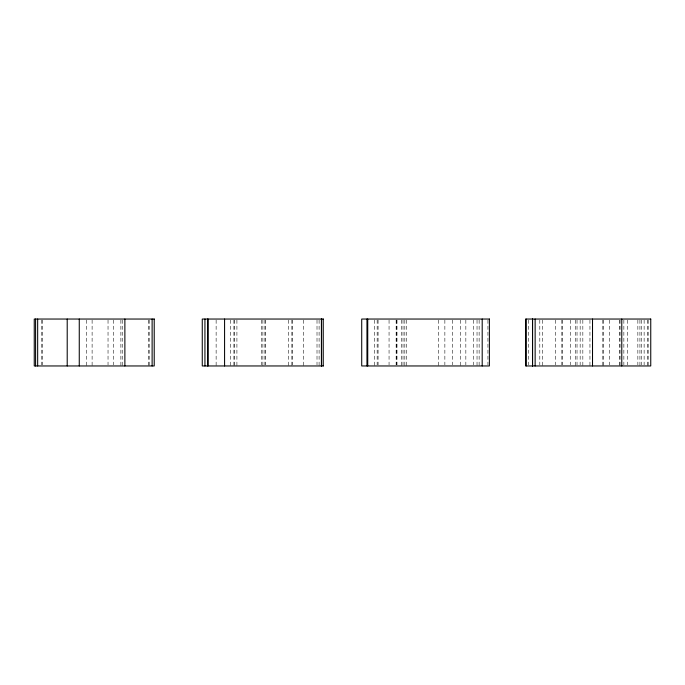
<?xml version="1.0" encoding="UTF-8"?>
<svg xmlns="http://www.w3.org/2000/svg" width="685" height="685" viewBox="0 0 685 685"><rect width="100%" height="100%" fill="white"/><g stroke="black" fill="none" stroke-linecap="round" stroke-linejoin="round"><path stroke-width="0.51" stroke-dasharray="3.42 2.57" d="M648.181 320.1L648.181 365.961M647.256 320.1L647.256 365.961M644.123 320.1L644.123 364.899M641.699 320.1L641.699 364.899M639.927 320.1L639.927 365.961M637.855 320.1L637.855 364.899M627.486 320.1L627.486 364.899M623.864 320.1L623.864 364.899M620.071 320.1L620.071 365.961M619.437 320.1L619.437 365.961M609.444 320.1L609.444 364.899M603.365 320.1L603.365 365.961M602.809 320.1L602.809 365.961M589.948 320.1L589.948 365.961M582.841 320.1L582.841 365.961M580.152 320.1L580.152 364.899M577.027 320.1L577.027 364.899M575.546 320.1L575.546 365.961M570.391 320.1L570.391 364.899M562.633 320.1L562.633 364.899M561.837 320.1L561.837 364.899M555.518 320.1L555.518 364.899M542.571 320.1L542.571 365.961M539.806 320.1L539.806 364.899M528.512 320.1L528.512 364.899M487.934 320.1L487.934 364.899M479.132 320.1L479.132 365.961M477.034 320.1L477.034 365.961M473.635 320.1L473.635 364.899M465.843 320.1L465.843 364.899M460.688 320.1L460.688 365.961M452.365 320.1L452.365 364.899M444.865 320.1L444.865 364.899M438.4 320.1L438.4 365.961M406.265 320.1L406.265 365.961M404.826 320.1L404.826 365.961M403.02 320.1L403.02 364.899M401.564 320.1L401.564 365.961M397 320.1L397 364.899M396.427 320.1L396.427 364.899M396.135 320.1L396.135 364.899M389.054 320.1L389.054 364.899M378.069 320.1L378.069 364.899M377.152 320.1L377.152 364.899M374.335 320.1L374.335 365.961M319.099 320.1L319.099 365.961M317.009 320.1L317.009 364.899M303.335 320.1L303.335 365.961M292.512 320.1L292.512 364.899M291.861 320.1L291.861 365.961M288.616 320.1L288.616 365.961M265.583 320.1L265.583 364.899M264.898 320.1L264.898 364.899M262.886 320.1L262.886 365.961M261.439 320.1L261.439 364.899M236.916 320.1L236.916 365.961M234.561 320.1L234.561 365.961M233.91 320.1L233.91 365.961M230.665 320.1L230.665 365.961M216.126 320.1L216.126 365.961M149.193 320.1L149.193 365.961M148.714 320.1L148.714 365.961M122.23 320.1L122.23 365.961M120.885 320.1L120.885 365.961M113.684 320.1L113.684 364.899M108.033 320.1L108.033 364.899M92.107 320.1L92.107 365.961M86.524 320.1L86.524 365.961M42.427 320.1L42.427 364.899M41.768 320.1L41.768 364.899"/><path stroke-width="1.03" d="M323.303 319.039L202.263 319.039L202.263 365.961L323.303 365.961M621.774 319.039L621.774 365.961M592.516 319.039L592.516 365.961M535.139 319.039L535.139 365.961M532.579 319.039L532.579 365.961M532.51 319.039L532.51 365.961M526.089 319.039L526.089 365.961M482.197 319.039L482.197 365.961M367.734 319.039L367.734 365.961M366.963 319.039L366.963 365.961M323.243 319.039L323.243 365.961M321.539 319.039L321.539 365.961M321.411 319.039L321.411 365.961M224.577 319.039L224.577 365.961M207.94 319.039L207.94 365.961M207.812 319.039L207.812 365.961M204.935 319.039L204.935 365.961M152.121 319.039L152.121 365.961M124.876 319.039L124.876 365.961M79.263 319.039L79.263 365.961M67.207 319.039L67.207 365.961M37.666 319.039L37.666 365.961M35.594 319.039L35.594 365.961M154.219 319.039L34.25 319.039L34.25 365.961L154.219 365.961L154.219 319.039M489.381 319.039L361.714 319.039L361.714 365.961L489.381 365.961L489.381 319.039M650.75 319.039L525.686 319.039L525.755 365.961L650.75 365.961L650.75 319.039"/></g></svg>
